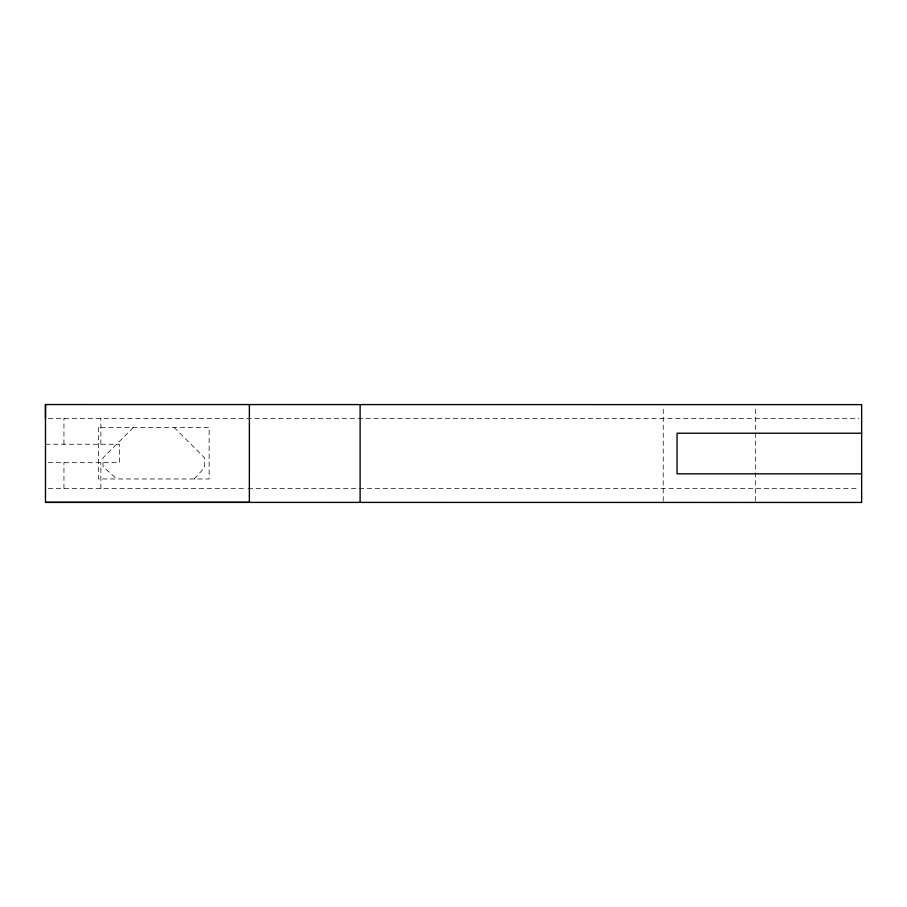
<?xml version="1.0" encoding="UTF-8"?>
<svg xmlns="http://www.w3.org/2000/svg" width="907" height="907" viewBox="0 0 907 907"><rect width="100%" height="100%" fill="white"/><g stroke="black" fill="none" stroke-linecap="round" stroke-linejoin="round"><path stroke-width="0.68" stroke-dasharray="4.54 3.4" d="M63.944 488.533L63.944 462.695M63.944 444.237L63.944 418.388L64.578 418.388M100.858 488.533L100.858 462.695M100.858 444.237L100.87 418.399L100.235 418.399M663.21 501.038L663.255 406.007M755.531 501.049L755.542 406.019M194.325 478.975L204.529 467.593L204.529 457.831L174.144 427.446M133.386 427.446L103.001 457.82L103.001 466.572L116.844 478.964M48.32 418.388L858.816 418.467M45.497 444.226L119.339 444.237L119.327 462.695L48.264 462.683M48.32 488.533L246.693 488.556M248.099 488.556L858.804 488.612M98.387 427.446L98.387 478.964L209.132 478.975L209.143 427.446L98.387 427.446"/><path stroke-width="1.36" d="M45.35 404.545L861.65 404.624L861.639 502.455L45.475 502.376L45.486 404.545L45.486 418.388M249.38 404.567L249.368 502.319L45.475 502.376M360.113 502.331L360.124 404.579M861.639 433.24L677.053 433.217L677.053 473.828L861.639 473.851"/></g></svg>
